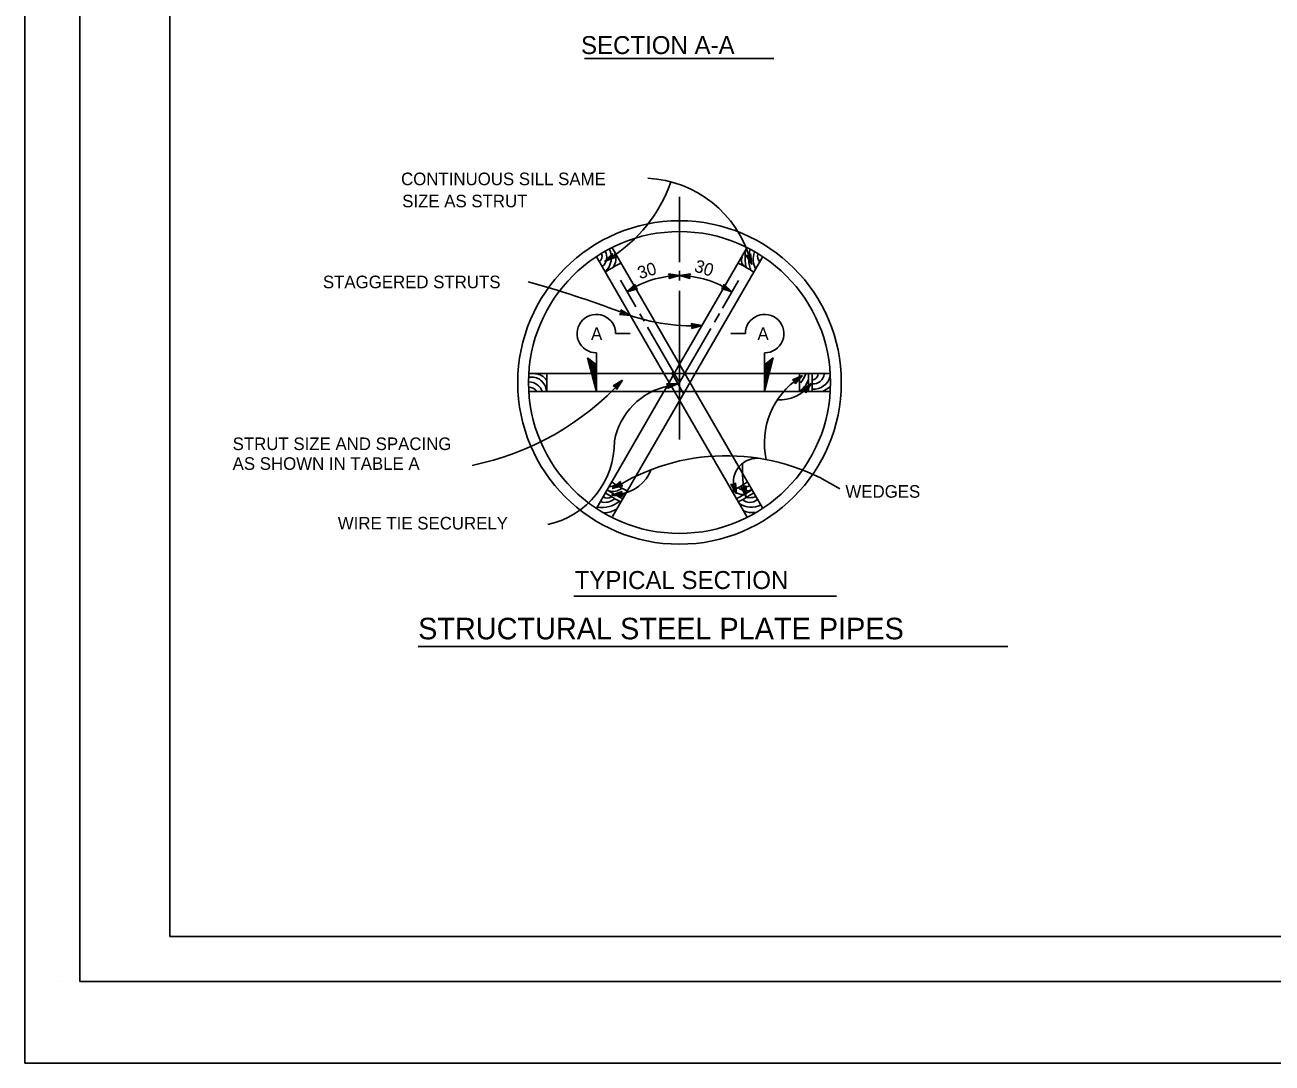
# Model space of a CAD drawing. Extents: x -894 to 866, y -476 to 714.
# Drawn here: x -894 to -200, y -476 to 101 of the extents above; entities that cross this region are included whole.
import ezdxf

# ---------------------------------------------------------------- set-up
doc = ezdxf.new("R2010")
doc.units = 0
for name, color, linetype in [('10 Sheet Format', 7, 'Continuous'), ('22 Misc Cnst Det', 7, 'Continuous'), ('56 Stage 3 Anno', 7, 'Continuous'), ('57 Undefined', 7, 'Continuous'), ('60 Nongeo Data', 7, 'Continuous')]:
    doc.layers.add(name, color=color, linetype=linetype)

msp = doc.modelspace()

# ---------------------------------------------------------------- linework, layer by layer
at = {"layer": '10 Sheet Format'}
for p, q in [((-863.43, 668.96), (-863.43, -431.04)), ((-813.45, 643.96), (-813.45, -406.04)), ((-813.45, -406.04), (-438.24, -406.04)), ((-438.75, -406.04), (199.07, -406.04)), ((-875.42, -431.05), (-875.42, -431.05)), ((-863.43, -431.04), (836.58, -431.04))]:
    msp.add_line(p, q, dxfattribs=at)
for points in [[(-894.04, 713.56), (865.96, 713.56), (865.96, -476.44), (-894.04, -476.44)], [(-863.43, -431.04), (836.58, -431.04), (836.58, 668.96), (-863.43, 668.96)]]:
    msp.add_lwpolyline(points, close=True, dxfattribs=at)
at = {"layer": '22 Misc Cnst Det'}
for p, q in [((-565.44, -70.44), (-557.29, -70.44)), ((-493.26, -70.44), (-501.41, -70.44)), ((-576.15, -81.15), (-576.15, -102.86)), ((-482.54, -81.15), (-482.54, -102.86)), ((-576.15, -102.86), (-580.99, -83.91)), ((-576.15, -87.82), (-580.99, -83.91)), ((-576.15, -101.3), (-580.49, -84.32)), ((-576.15, -99.74), (-579.98, -84.72)), ((-576.15, -98.19), (-579.48, -85.13)), ((-576.15, -96.63), (-578.98, -85.53)), ((-576.15, -95.07), (-578.48, -85.94)), ((-576.15, -93.51), (-577.98, -86.34)), ((-576.15, -91.95), (-577.48, -86.75)), ((-576.15, -90.39), (-576.98, -87.16)), ((-576.15, -88.83), (-576.48, -87.56)), ((-482.54, -102.86), (-477.71, -83.91)), ((-482.54, -87.82), (-477.71, -83.91)), ((-482.54, -101.3), (-478.21, -84.32)), ((-482.54, -99.74), (-478.71, -84.72)), ((-482.54, -98.19), (-479.21, -85.13)), ((-482.54, -96.63), (-479.72, -85.53)), ((-482.54, -95.07), (-480.22, -85.94)), ((-482.54, -93.51), (-480.72, -86.34)), ((-482.54, -91.95), (-481.22, -86.75)), ((-482.54, -90.39), (-481.72, -87.16)), ((-482.54, -88.83), (-482.22, -87.56))]:
    msp.add_line(p, q, dxfattribs=at)
for centre, start, end in [((-576.15, -70.44), 359.99947, 269.99996), ((-482.54, -70.44), 270.00004, 180.00053)]:
    msp.add_arc(centre, 10.72, start, end, dxfattribs=at)
at = {"layer": '56 Stage 3 Anno'}
for p, q in [((-571.54, -30.27), (-567.26, -25.87)), ((-570.38, -29.5), (-567.26, -26.3)), ((-569.23, -28.76), (-567.21, -26.68)), ((-566.56, -27.75), (-569.23, -28.76)), ((-568.08, -28), (-567.21, -27.11)), ((-566.9, -27.55), (-568.08, -28)), ((-567.26, -25.87), (-567.26, -25.87)), ((-567.26, -25.87), (-567.2, -27.42)), ((-567.2, -27.42), (-565.79, -28.1)), ((-489.69, -32.03), (-492.85, -26.76)), ((-492.85, -26.76), (-492.85, -26.76)), ((-492.85, -26.76), (-491.34, -27.1)), ((-490.14, -30.71), (-492.44, -26.87)), ((-490.57, -29.41), (-492.05, -26.93)), ((-491, -28.1), (-491.64, -27.04)), ((-491.34, -27.1), (-490.32, -25.91)), ((-491.13, -26.85), (-491, -28.1)), ((-490.86, -26.57), (-490.57, -29.41)), ((-490.59, -26.23), (-490.13, -30.72)), ((-490.32, -25.91), (-490.32, -25.91)), ((-490.32, -25.91), (-489.69, -32.03)), ((-565.79, -28.1), (-571.54, -30.27)), ((-571.54, -30.27), (-571.54, -30.27)), ((-566.17, -27.92), (-570.39, -29.51)), ((-565.79, -28.1), (-565.79, -28.1)), ((-489.69, -32.03), (-489.69, -32.03)), ((-535.12, -38.47), (-536.01, -37.19)), ((-536.01, -37.19), (-536.01, -37.19)), ((-536.01, -37.19), (-529.93, -38.13)), ((-529.93, -38.13), (-535.83, -39.85)), ((-535.83, -39.85), (-535.12, -38.47)), ((-535.83, -39.85), (-535.83, -39.85)), ((-535.77, -37.53), (-531.31, -38.22)), ((-531.32, -38.22), (-535.62, -39.48)), ((-535.51, -37.87), (-532.69, -38.31)), ((-532.69, -38.31), (-535.46, -39.12)), ((-535.31, -38.21), (-534.07, -38.4)), ((-534.07, -38.4), (-535.25, -38.75)), ((-529.93, -38.13), (-523.86, -37.2)), ((-529.93, -38.13), (-529.93, -38.13)), ((-524.03, -39.86), (-529.93, -38.13)), ((-529.93, -38.13), (-529.93, -38.13)), ((-524.23, -39.49), (-528.55, -38.22)), ((-528.54, -38.22), (-524.11, -37.54)), ((-527.17, -38.31), (-524.31, -37.88)), ((-524.44, -39.12), (-527.17, -38.31)), ((-525.8, -38.41), (-524.57, -38.22)), ((-524.59, -38.76), (-525.8, -38.41)), ((-523.86, -37.2), (-524.74, -38.47)), ((-524.74, -38.47), (-524.03, -39.86)), ((-524.03, -39.86), (-524.03, -39.86)), ((-523.86, -37.2), (-523.86, -37.2)), ((-559.15, -47.21), (-554.55, -43.14)), ((-553.26, -45.47), (-559.15, -47.21)), ((-559.15, -47.21), (-559.15, -47.21)), ((-557.94, -46.53), (-554.58, -43.56)), ((-553.62, -45.26), (-557.94, -46.54)), ((-556.73, -45.87), (-554.57, -43.95)), ((-554, -45.06), (-556.73, -45.87)), ((-555.53, -45.2), (-554.6, -44.38)), ((-554.32, -44.84), (-555.53, -45.2)), ((-554.55, -43.14), (-554.61, -44.69)), ((-554.61, -44.69), (-553.26, -45.47)), ((-554.55, -43.14), (-554.55, -43.14)), ((-553.26, -45.47), (-553.26, -45.47)), ((-506.54, -45.28), (-505.17, -44.54)), ((-500.71, -47.21), (-506.54, -45.28)), ((-506.54, -45.28), (-506.54, -45.28)), ((-501.91, -46.5), (-506.16, -45.09)), ((-503.08, -45.79), (-505.83, -44.88)), ((-504.27, -45.08), (-505.44, -44.69)), ((-505.18, -44.22), (-504.27, -45.08)), ((-505.17, -44.54), (-505.17, -42.98)), ((-505.17, -42.98), (-505.17, -42.98)), ((-505.17, -42.98), (-500.71, -47.21)), ((-505.17, -43.4), (-501.89, -46.5)), ((-505.16, -43.83), (-503.08, -45.79)), ((-500.71, -47.21), (-500.71, -47.21)), ((-563.31, -59.83), (-562.13, -58.81)), ((-557.19, -60.43), (-563.31, -59.83)), ((-563.31, -59.83), (-563.31, -59.83)), ((-558.51, -60), (-562.97, -59.56)), ((-559.81, -59.57), (-562.69, -59.28)), ((-562.13, -58.81), (-562.48, -57.29)), ((-562.48, -57.29), (-562.48, -57.29)), ((-562.48, -57.29), (-557.19, -60.43)), ((-562.38, -57.69), (-558.5, -60)), ((-561.13, -59.14), (-562.36, -59.02)), ((-562.27, -58.11), (-559.81, -59.57)), ((-562.21, -58.49), (-561.13, -59.14)), ((-557.19, -60.43), (-557.19, -60.43)), ((-522.57, -66.21), (-523.43, -64.9)), ((-523.43, -64.9), (-523.43, -64.9)), ((-523.43, -64.9), (-517.38, -65.98)), ((-517.38, -65.98), (-523.31, -67.57)), ((-523.31, -67.57), (-522.57, -66.21)), ((-523.31, -67.57), (-523.31, -67.57)), ((-523.2, -65.25), (-518.75, -66.04)), ((-518.76, -66.05), (-523.09, -67.2)), ((-522.95, -65.6), (-520.14, -66.1)), ((-520.14, -66.1), (-522.93, -66.85)), ((-522.76, -65.94), (-521.52, -66.16)), ((-521.52, -66.16), (-522.71, -66.48)), ((-517.38, -65.98), (-517.38, -65.98)), ((-566.79, -99.6), (-561.57, -96.35)), ((-561.57, -96.35), (-564.91, -101.51)), ((-561.57, -96.35), (-561.57, -96.35)), ((-467.12, -96.21), (-461.5, -93.72)), ((-465.68, -96.81), (-467.12, -96.21)), ((-467.12, -96.21), (-467.12, -96.21)), ((-466.74, -96.37), (-462.61, -94.54)), ((-466.34, -96.52), (-463.73, -95.36)), ((-465.99, -96.69), (-464.84, -96.18)), ((-465.54, -98.36), (-465.68, -96.81)), ((-464.84, -96.18), (-465.65, -97.12)), ((-463.73, -95.36), (-465.62, -97.55)), ((-462.62, -94.55), (-465.56, -97.93)), ((-461.5, -93.72), (-465.54, -98.36)), ((-461.5, -93.72), (-461.5, -93.72)), ((-565.28, -100), (-566.79, -99.6)), ((-566.79, -99.6), (-566.79, -99.6)), ((-566.38, -99.7), (-562.55, -97.32)), ((-565.96, -99.8), (-563.54, -98.29)), ((-565.59, -99.92), (-564.53, -99.25)), ((-564.91, -101.51), (-565.28, -100)), ((-564.53, -99.25), (-565.2, -100.29)), ((-563.54, -98.29), (-565.11, -100.71)), ((-562.56, -97.33), (-565, -101.09)), ((-564.91, -101.51), (-564.91, -101.51)), ((-537.09, -98.43), (-530.94, -98.4)), ((-536.01, -99.56), (-537.09, -98.43)), ((-537.09, -98.43), (-537.09, -98.43)), ((-536.8, -98.73), (-532.29, -98.71)), ((-530.94, -98.4), (-536.49, -101.03)), ((-536.49, -99.03), (-533.63, -99.01)), ((-536.49, -101.03), (-536.01, -99.56)), ((-536.49, -101.03), (-536.49, -101.03)), ((-532.3, -98.71), (-536.34, -100.63)), ((-533.63, -99.01), (-536.25, -100.25)), ((-536.24, -99.33), (-534.98, -99.32)), ((-534.98, -99.32), (-536.1, -99.85)), ((-530.94, -98.4), (-530.94, -98.4)), ((-465.54, -98.36), (-465.54, -98.36)), ((-461.66, -101.71), (-456.65, -98.14)), ((-460.13, -102.01), (-461.66, -101.71)), ((-461.66, -101.71), (-461.66, -101.71)), ((-461.25, -101.78), (-457.58, -99.17)), ((-460.83, -101.85), (-458.5, -100.19)), ((-460.45, -101.95), (-459.43, -101.22)), ((-459.68, -103.49), (-460.13, -102.01)), ((-459.43, -101.22), (-460.04, -102.3)), ((-458.5, -100.19), (-459.93, -102.71)), ((-457.58, -99.18), (-459.79, -103.08)), ((-456.65, -98.14), (-459.68, -103.49)), ((-459.68, -103.49), (-459.68, -103.49)), ((-456.65, -98.14), (-456.65, -98.14)), ((-567.69, -160.29), (-561.85, -158.39)), ((-567.42, -156.7), (-562.73, -152.72)), ((-561.48, -155.09), (-567.42, -156.7)), ((-567.42, -156.7), (-567.42, -156.7)), ((-566.31, -160.15), (-562.05, -158.77)), ((-566.19, -156.05), (-562.77, -153.15)), ((-561.84, -154.87), (-566.19, -156.05)), ((-564.97, -155.41), (-562.76, -153.54)), ((-562.21, -154.66), (-564.97, -155.41)), ((-564.94, -160.02), (-562.19, -159.13)), ((-563.75, -154.77), (-562.8, -153.97)), ((-562.53, -154.44), (-563.75, -154.77)), ((-563.57, -159.89), (-562.39, -159.51)), ((-562.73, -152.72), (-562.82, -154.27)), ((-562.82, -154.27), (-561.48, -155.09)), ((-562.73, -152.72), (-562.73, -152.72)), ((-561.85, -158.39), (-562.52, -159.79)), ((-561.85, -158.39), (-561.85, -158.39)), ((-561.48, -155.09), (-561.48, -155.09)), ((-498.27, -159.58), (-501.29, -154.23)), ((-501.29, -154.23), (-501.29, -154.23)), ((-501.29, -154.23), (-499.79, -154.61)), ((-498.68, -158.25), (-500.88, -154.35)), ((-499.07, -156.94), (-500.5, -154.42)), ((-499.48, -155.62), (-500.08, -154.54)), ((-499.79, -154.61), (-498.74, -153.45)), ((-499.57, -154.36), (-499.48, -155.62)), ((-499.29, -154.09), (-499.07, -156.94)), ((-499.02, -153.76), (-498.67, -158.26)), ((-498.74, -153.45), (-498.74, -153.45)), ((-498.74, -153.45), (-498.27, -159.58)), ((-493.08, -161.36), (-495.51, -155.72)), ((-495.51, -155.72), (-495.51, -155.72)), ((-495.51, -155.72), (-494.06, -156.25)), ((-493.35, -160), (-495.11, -155.88)), ((-493.6, -158.65), (-494.74, -155.99)), ((-493.85, -157.29), (-494.34, -156.15)), ((-494.06, -156.25), (-492.89, -155.22)), ((-493.81, -156.03), (-493.85, -157.29)), ((-493.51, -155.79), (-493.6, -158.65)), ((-493.2, -155.5), (-493.34, -160.01)), ((-492.89, -155.22), (-493.08, -161.36)), ((-492.89, -155.22), (-492.89, -155.22)), ((-561.59, -161.04), (-567.69, -160.29)), ((-567.69, -160.29), (-567.69, -160.29)), ((-561.84, -160.71), (-566.32, -160.16)), ((-562.11, -160.37), (-564.94, -160.02)), ((-562.32, -160.05), (-563.57, -159.89)), ((-562.52, -159.79), (-561.59, -161.04)), ((-561.59, -161.04), (-561.59, -161.04)), ((-498.27, -159.58), (-498.27, -159.58)), ((-493.08, -161.36), (-493.08, -161.36))]:
    msp.add_line(p, q, dxfattribs=at)
for centre, radius, start, end in [((-550.7, -46.45), 62.55, 15.81278, 87.04862), ((-612.06, 41.15), 82.04, 301.99084, 340.52719), ((-773.76, -616.52), 596.68, 69.29509, 74.47405), ((-529.15, -92.19), 54.07, 90.83098, 123.70871), ((-530.71, -92.19), 54.07, 56.29129, 89.16902), ((-522.29, 44.05), 110.15, 248.42006, 272.55483), ((-676.61, 9), 155.98, 281.57213, 317.51705), ((-438.99, -131.31), 43.68, 123.50017, 192.22362), ((-528.26, -137.33), 38.55, 101.35715, 169.33545), ((-474.48, -85.04), 22.3, 267.48354, 321.04551), ((-612.83, -130.96), 46.69, 281.99501, 0.93509), ((-503.85, -255.49), 117.06, 57.38661, 120.78372), ((-486.74, -152.99), 13.14, 80.93242, 196.92721), ((-431.92, -146.18), 62.96, 176.77651, 192.86191), ((-566.32, -137.76), 22.37, 277.63971, 338.04278)]:
    msp.add_arc(centre, radius, start, end, dxfattribs=at)
at = {"layer": '57 Undefined'}
for p, q in [((-582.69, 82.59), (-477.41, 82.59)), ((-588.64, -216.62), (-442.63, -216.62)), ((-675.33, -244.65), (-347.26, -244.65))]:
    msp.add_line(p, q, dxfattribs=at)
at = {"layer": '60 Nongeo Data'}
for p, q in [((-529.89, -30.76), (-529.89, 5.7)), ((-576.23, -27.4), (-538.54, -92.67)), ((-567.57, -22.4), (-527.02, -92.63)), ((-532.82, -92.74), (-492.55, -22.99)), ((-521.25, -92.7), (-483.59, -27.48)), ((-562.75, -40.74), (-554.21, -55.53)), ((-529.89, -40.95), (-529.89, -35.55)), ((-505.95, -56.21), (-497.15, -40.96)), ((-529.89, -129.41), (-529.89, -46.6)), ((-551.95, -59.45), (-549.61, -63.49)), ((-510.48, -64.05), (-507.66, -59.17)), ((-547.66, -66.87), (-529.89, -97.66)), ((-529.89, -97.66), (-512.5, -67.55)), ((-613.68, -92.66), (-529.89, -92.66)), ((-603.72, -102.66), (-603.72, -92.8)), ((-538.54, -92.67), (-532.75, -102.7)), ((-538.5, -102.59), (-532.82, -92.74)), ((-534.38, -92.18), (-527.43, -104.21)), ((-529.89, -92.66), (-445.95, -92.66)), ((-526.99, -92.68), (-521.22, -102.68)), ((-526.98, -102.64), (-521.25, -92.7)), ((-463.07, -102.66), (-463.07, -92.8)), ((-458.06, -102.66), (-458.06, -92.8)), ((-456.06, -102.66), (-456.06, -92.8)), ((-613.68, -102.66), (-529.89, -102.66)), ((-575.91, -167.38), (-538.53, -102.64)), ((-567.21, -172.31), (-526.98, -102.64)), ((-532.74, -102.73), (-492.34, -172.7)), ((-529.89, -102.66), (-445.95, -102.66)), ((-521.22, -102.68), (-483.8, -167.49))]:
    msp.add_line(p, q, dxfattribs=at)
for radius in [90, 84]:
    msp.add_circle((-529.89, -97.66), radius, dxfattribs=at)
for centre, radius, start, end in [((-576.2, -27.47), 3.27, 298.7065, 25.53806), ((-576.95, -27.9), 6.61, 310.05282, 29.16978), ((-578.73, -28.14), 10.9, 313.89168, 26.3769), ((-574.06, -28.59), 8.73, 326.75187, 18.74166), ((-491.43, -29.7), 4.08, 149.80791, 220.27778), ((-470.08, -28.36), 23.36, 171.09347, 192.54295), ((-473.66, -28.86), 17.71, 162.41035, 201.58566), ((-476.84, -28.93), 12.05, 162.45808, 204.80745), ((-482.06, -27.37), 4.45, 167.47119, 220.60129), ((-529.89, -97.66), 74, 116.12571, 123.87426), ((-529.89, -97.66), 74, 56.12575, 63.87429), ((-612.29, -102.98), 8.36, 100.96925, 101.90072), ((-612.29, -102.98), 8.36, 2.94094, 100.96925), ((-610.7, -100.86), 8.13, 33.71205, 85.12918), ((-470.19, -91.96), 12.67, 306.01352, 343.36386), ((-471.32, -89.39), 12.11, 316.00966, 343.47689), ((-456.47, -92.51), 3.8, 277.3332, 359.39858), ((-455.23, -92.66), 5.74, 262.47304, 356.89849), ((-455.28, -91.89), 9.52, 265.76557, 345.90927), ((-613.31, -104.61), 4.3, 26.48315, 97.55701), ((-613.94, -105.52), 8.21, 21.17544, 88.55701), ((-461.86, -79.42), 25.97, 297.10143, 307.10053), ((-529.89, -97.66), 74, 236.12578, 243.87429), ((-529.89, -97.66), 72, 236.01799, 243.98213), ((-568.33, -150.81), 4.77, 259.21198, 309.62902), ((-566.87, -150.9), 7.36, 254.11113, 308.88239), ((-529.89, -97.66), 67, 235.72029, 244.27983), ((-564.83, -153.32), 7.6, 274.2022, 318.9279), ((-529.89, -97.66), 67, 295.72019, 304.27978), ((-493.34, -149.23), 10.96, 229.6485, 266.40243), ((-529.89, -97.66), 72, 296.0179, 303.98206), ((-529.89, -97.66), 74, 296.12569, 303.87425), ((-492.68, -151.78), 6.25, 223.99765, 294.43331), ((-492.53, -152.9), 2.79, 222.27199, 303.47563), ((-572.99, -152.51), 14.78, 260.58327, 310.01885), ((-571.51, -155.7), 8.67, 254.4153, 309.77392), ((-570.04, -158.25), 3.82, 234.42654, 302.5581), ((-489.85, -154.58), 12.5, 238.43197, 293.79193), ((-490.71, -158.31), 6.13, 227.97255, 312.02746), ((-490.8, -151.63), 10.14, 260.57495, 287.59508), ((-572.46, -156.29), 13.96, 272.6617, 303.0955), ((-489.43, -157.95), 12.11, 246.51151, 277.50913)]:
    msp.add_arc(centre, radius, start, end, dxfattribs=at)

# ---------------------------------------------------------------- texts
at = {"layer": '57 Undefined'}
for s, height, p in [('SECTION A-A', 10, (-584.69, 85.13)), ('CONTINUOUS SILL SAME', 7, (-684.8, 12.15)), ('SIZE AS STRUT', 7, (-684.19, -0.16)), ('STAGGERED STRUTS', 7, (-728.29, -45.19)), ('A', 7, (-579.12, -73.98)), ('A', 7, (-486.53, -73.98)), ('STRUT SIZE AND SPACING', 7, (-778.5, -135.27)), ('AS SHOWN IN TABLE A', 7, (-778.5, -146.27)), ('WEDGES', 7, (-437.59, -161.79)), ('WIRE TIE SECURELY', 7, (-719.99, -179.46)), ('TYPICAL SECTION', 10, (-588.22, -212.6)), ('STRUCTURAL STEEL PLATE PIPES', 12, (-675.3, -240.61))]:
    msp.add_text(s, height=height, dxfattribs=at).set_placement(p)
for rotation, p in [(17.26979, (-551.99, -40.24)), (342.73021, (-522.16, -35.72))]:
    msp.add_text('30', height=7, rotation=rotation, dxfattribs=at).set_placement(p)

doc.saveas('drawing.dxf')
